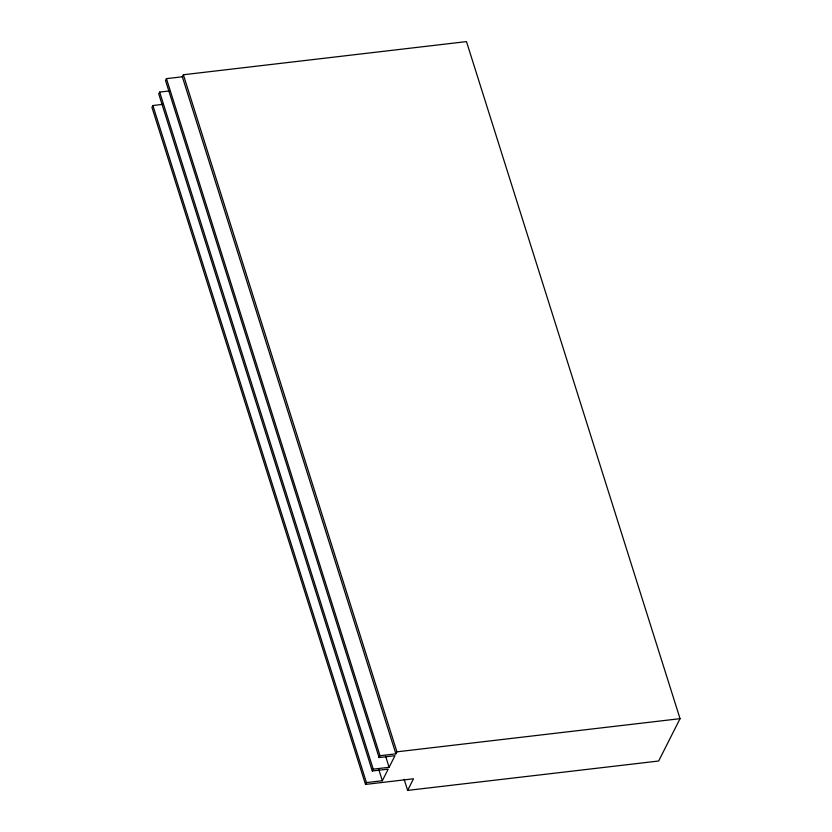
<?xml version="1.0" encoding="UTF-8"?>
<svg xmlns="http://www.w3.org/2000/svg" width="832" height="832" viewBox="0 0 832 832"><rect width="100%" height="100%" fill="white"/><g stroke="black" fill="none" stroke-linecap="round" stroke-linejoin="round"><path stroke-width="1.25" d="M162.656 104.374L152.88 105.518L151.954 107.349L365.518 784.42L413.494 778.794L407.638 790.4L658.663 761.01L680.046 718.671L466.482 41.6L183.362 74.755L182.333 76.783L395.897 753.854L380.016 755.716L379.09 757.546L394.971 755.685L389.116 767.291L373.225 769.153L372.299 770.983L388.19 769.122L382.335 780.728L366.444 782.59L365.518 784.42M169.437 90.938L159.661 92.082L158.735 93.912L372.299 770.983M182.333 76.783L166.442 78.645L165.516 80.475L379.09 757.546M395.897 753.854L396.926 751.826L183.362 74.755M396.926 751.826L680.046 718.671M404.134 779.282L407.638 790.4M385.601 756.153L389.116 767.291M166.442 78.645L380.016 755.716M378.82 769.59L382.335 780.728M159.661 92.082L373.225 769.153M152.88 105.518L366.444 782.59"/></g></svg>
